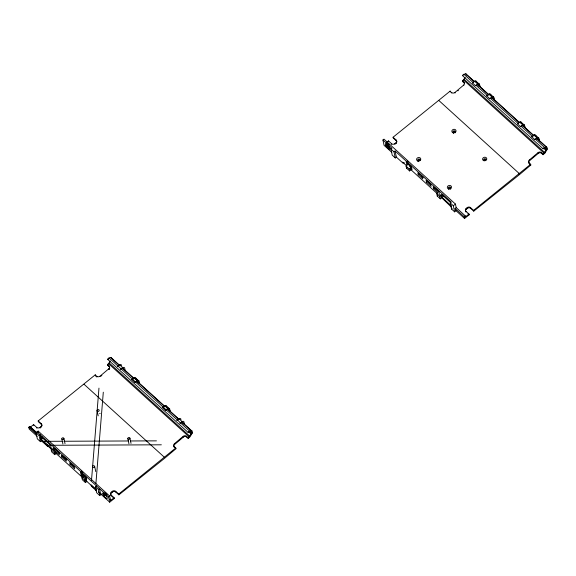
<?xml version="1.0" encoding="UTF-8"?>
<svg xmlns="http://www.w3.org/2000/svg" width="576" height="576" viewBox="0 0 576 576"><rect width="100%" height="100%" fill="white"/><g stroke="black" fill="none" stroke-linecap="round" stroke-linejoin="round"><path stroke-width="0.86" d="M91.49 480.42L98.964 388.13M95.911 483.48L103.298 392.191M95.89 488.326L95.746 490.118L95.472 488.851L91.13 484.898L91.397 486.166L96.458 490.766M109.721 367.531A2.354 2.002 -16.8 0 0 109.195 366.653L107.654 365.256L107.496 364.493L108.533 363.622A1.411 0.67 -47.7 0 0 109.138 362.909L110.34 360.914M181.915 421.92L191.981 431.064L192.305 432.583A1.411 0.67 -47.7 0 1 192.067 433.44L190.238 436.471A1.411 0.67 -47.7 0 1 189.634 437.184L188.179 438.408L188.014 437.652L189.05 436.774A1.411 0.67 -47.7 0 0 189.655 436.068L190.937 433.944A1.411 0.67 -47.7 0 0 191.174 433.087L190.98 432.173A1.411 0.67 -47.7 0 0 190.404 431.906L188.158 432.49L107.633 359.33A1.411 0.67 -47.7 0 1 109.073 357.977L110.693 357.559A1.886 0.886 -47.7 0 1 111.463 357.912L119.635 365.342M464.551 83.642A2.354 2.002 -16.8 0 0 464.076 82.951L462.542 81.554L462.377 80.791L463.414 79.92A1.411 0.67 -47.7 0 0 464.018 79.207L465.142 77.35M539.05 140.803A2.822 1.332 -47.7 0 0 539.179 139.802L538.855 138.283L535.781 135.49A3.298 1.555 -47.7 0 0 534.442 134.87L531.691 136.75L534.766 139.543A1.411 0.67 -47.7 0 1 535.414 139.19L537.034 138.773A1.886 0.886 -47.7 0 1 537.797 139.126L546.862 147.362L547.186 148.882A1.411 0.67 -47.7 0 1 546.955 149.738L545.126 152.777A1.411 0.67 -47.7 0 1 544.522 153.482L543.06 154.714L542.902 153.95L543.938 153.072A1.411 0.67 -47.7 0 0 544.543 152.366L545.825 150.242A1.411 0.67 -47.7 0 0 546.055 149.386L545.861 148.471A1.411 0.67 -47.7 0 0 545.285 148.205L543.038 148.788L462.521 75.629A1.411 0.67 -47.7 0 1 463.961 74.275L465.581 73.858A1.886 0.886 -47.7 0 1 466.344 74.21L474.278 81.418M41.99 425.887A2.354 1.966 -12 0 0 41.422 424.483L38.347 421.69L38.189 420.934L95.249 374.825L96.948 376.985L96.466 376.546M107.654 365.256L108.115 364.867M96.782 376.222A2.354 2.002 -16.8 0 0 100.066 376.142L108.821 368.762A2.354 2.002 -16.8 0 0 109.03 365.89L107.496 364.493M101.326 375.977L101.873 375.516M396.878 141.977A2.354 1.966 -12 0 0 396.302 140.782L393.235 137.988L393.07 137.232L450.13 91.123L451.778 93.046M462.542 81.554L463.363 80.863M451.663 92.52A2.354 2.002 -16.8 0 0 454.954 92.441L463.702 85.061A2.354 2.002 -16.8 0 0 463.918 82.188L462.377 80.791M457.848 90.893L458.395 90.432M174.37 447.25L174.233 446.587A2.354 2.002 -16.8 0 1 174.442 443.714L183.19 436.334A2.354 2.002 -16.8 0 1 186.48 436.255L188.014 437.652M174.319 447.278A2.354 2.002 -16.8 0 1 174.607 444.478L183.355 437.098A2.354 2.002 -16.8 0 1 186.646 437.011L188.179 438.408M175.766 447.984L175.932 448.74L164.758 458.165L118.872 494.849L118.706 494.086L175.766 447.984L174.233 446.587M529.567 163.908L529.114 162.886A2.354 2.002 -16.8 0 1 529.33 160.013L538.078 152.633A2.354 2.002 -16.8 0 1 541.361 152.554L542.902 153.95M529.272 163.649A2.354 2.002 -16.8 0 1 529.488 160.776L538.236 153.396A2.354 2.002 -16.8 0 1 541.526 153.317L543.06 154.714M530.647 164.282L530.813 165.038L519.638 174.463L473.753 211.147L473.594 210.384L530.647 164.282L529.114 162.886M391.831 152.381L384.062 145.325L382.932 139.997L383.99 139.154L455.443 204.07L456.199 207.619L465.264 215.856L465.48 216.871L469.008 214.056L465.934 211.262A2.354 1.966 -12 0 1 466.157 208.454L467.215 207.612A2.354 1.966 -12 0 1 470.52 207.598L473.594 210.384M37.166 436.277L29.174 429.026L28.8 427.248L29.858 426.406L36.979 432.878M30.262 427.234L33.602 424.598L36.677 427.392L36.835 428.148M386.582 142.416L388.483 140.897L391.558 143.69L391.723 144.446M36.677 427.392A2.354 1.966 -12 0 0 39.974 427.378L41.033 426.528A2.354 1.966 -12 0 0 41.263 423.72L38.189 420.934M391.558 143.69A2.354 1.966 -12 0 0 394.855 143.676L395.914 142.826A2.354 1.966 -12 0 0 396.144 140.026L393.07 137.232M121.622 365.494L121.586 365.299A3.298 1.555 -47.7 0 0 120.247 364.68L117.497 366.559A1.411 0.67 -47.7 0 1 118.138 366.214L118.951 366.005M489.002 94.795L478.483 85.241A1.886 0.886 -47.7 0 0 477.72 84.881L476.1 85.298A1.411 0.67 -47.7 0 0 475.452 85.651L472.378 82.858L475.128 80.978A3.298 1.555 -47.7 0 1 476.467 81.598L479.542 84.391L479.866 85.91A2.822 1.332 -47.7 0 1 479.808 86.681M41.825 440.539L40.421 441.662L37.346 438.869L36.05 432.785L38.167 431.093L109.627 496.008L110.657 500.414L114.12 497.758L111.053 494.964A2.354 1.966 -12 0 1 111.276 492.156L112.334 491.306A2.354 1.966 -12 0 1 115.632 491.299L118.706 494.086M395.302 157.961L394.013 151.87L395.071 151.027L396.36 157.111L395.302 157.961L392.227 155.167L390.938 149.083L391.997 148.234L382.932 139.997M124.855 370.613A2.822 1.332 -47.7 0 0 124.985 369.612L124.661 368.093A3.298 1.555 -47.7 0 0 123.314 367.474L120.571 369.353A1.411 0.67 -47.7 0 1 121.212 369L122.832 368.582A1.886 0.886 -47.7 0 1 123.602 368.935L123.725 369.511M475.452 85.651L478.202 83.772A3.298 1.555 -47.7 0 1 479.542 84.391M40.421 441.662L39.125 435.571L40.183 434.729L41.479 440.813L47.801 446.558L47.534 445.291L43.186 441.338L46.778 441.324M41.306 439.43L40.637 436.262L50.623 445.334L51.3 448.51L41.306 439.43C43.769 437.76 41.854 439.272 42.005 436.874M138.074 382.774L137.894 381.924A1.886 0.886 -47.7 0 0 137.124 381.571L135.504 381.989A1.411 0.67 -47.7 0 0 134.863 382.334L131.789 379.548L134.532 377.669A3.298 1.555 -47.7 0 1 135.878 378.281L138.953 381.074L139.27 382.594A2.822 1.332 -47.7 0 1 139.097 383.71M518.702 121.781L492.775 98.222A1.886 0.886 -47.7 0 0 492.005 97.87L490.392 98.287A1.411 0.67 -47.7 0 0 489.744 98.633L486.67 95.846L489.42 93.967A3.298 1.555 -47.7 0 1 490.759 94.586L493.834 97.373L494.158 98.892A2.822 1.332 -47.7 0 1 494.028 99.893M134.863 382.334L137.606 380.455A3.298 1.555 -47.7 0 1 138.953 381.074M489.744 98.633L492.494 96.761A3.298 1.555 -47.7 0 1 493.834 97.373M411.3 169.582L409.594 170.942L406.519 168.149L406.087 166.126L407.902 164.153L407.549 162.504M56.815 452.959L54.713 454.644L51.638 451.85L51.206 449.82L52.265 448.978L55.339 451.771L55.606 453.038M53.669 449.741L53.237 447.71L58.925 452.88L59.35 454.903L53.669 449.741L54.727 448.891L59.782 453.485M406.519 168.149L407.354 167.486M54.713 454.644L54.281 452.614L55.339 451.771M409.594 170.942L409.162 168.912L410.22 168.07L412.063 169.747L411.365 166.45L406.138 161.698L406.843 164.995M61.783 457.013L61.38 455.112L65.988 459.295L66.391 461.203L61.783 457.013L62.842 456.163M418.205 174.708L417.802 172.807L422.41 176.99L422.813 178.898L418.205 174.708L419.263 173.858M70.085 464.551L69.674 462.65L74.29 466.841L74.693 468.742L70.085 464.551L71.143 463.709L74.434 466.697M426.499 182.246L426.096 180.346L430.711 184.536L431.114 186.437L426.499 182.246L427.558 181.397M441.994 197.532L440.33 198.864L437.256 196.07L436.687 193.414L437.746 192.564L433.598 188.798L434.657 187.949L439.078 191.966M168.746 410.414L168.624 409.846A1.886 0.886 -47.7 0 0 167.861 409.493L166.241 409.91A1.411 0.67 -47.7 0 0 165.593 410.256L162.518 407.47L165.269 405.59A3.298 1.555 -47.7 0 1 166.608 406.21L169.682 408.996L170.006 410.515A2.822 1.332 -47.7 0 1 169.877 411.516M534.024 135.698L523.505 126.144A1.886 0.886 -47.7 0 0 522.742 125.791L521.122 126.209A1.411 0.67 -47.7 0 0 520.474 126.562L517.406 123.768L520.15 121.889A3.298 1.555 -47.7 0 1 521.496 122.508L524.563 125.294L524.887 126.814A2.822 1.332 -47.7 0 1 524.837 127.591M81.151 475.222L80.453 471.931L85.68 476.676L86.378 479.974L81.151 475.222L82.21 474.379L81.864 472.73M165.593 410.256L168.343 408.384A3.298 1.555 -47.7 0 1 169.682 408.996M520.474 126.562L523.224 124.682A3.298 1.555 -47.7 0 1 524.563 125.294M86.846 481.442L85.442 482.566L82.368 479.772L81.943 477.749L83.002 476.899L83.102 477.374M437.256 196.07L437.825 195.617M440.33 198.864L439.762 196.2L440.82 195.358L439.286 193.961L438.854 191.93L433.166 186.768L433.598 188.798M85.442 482.566L85.01 480.535L86.069 479.693L86.342 480.96M451.462 205.942L442.138 197.474L443.196 196.632L442.858 195.041M180.979 419.573L180.9 419.191A3.298 1.555 -47.7 0 0 179.561 418.572L176.81 420.451A1.411 0.67 -47.7 0 1 177.458 420.098L178.265 419.89M101.844 493.87L99.734 495.547L96.66 492.761L95.371 486.67L96.43 485.827L96.566 486.49M456.019 210.73L454.615 211.853L451.548 209.059L450.252 202.968L451.31 202.126L395.071 151.027M184.075 424.735A2.822 1.332 -47.7 0 0 184.298 423.504L183.974 421.985A3.298 1.555 -47.7 0 0 182.635 421.366L179.885 423.245A1.411 0.67 -47.7 0 1 180.533 422.892L182.146 422.474A1.886 0.886 -47.7 0 1 182.916 422.827L183.074 423.59M534.766 139.543L537.516 137.664A3.298 1.555 -47.7 0 1 538.855 138.283M99.734 495.547L98.438 489.463L99.497 488.621L100.634 493.942M454.615 211.853L453.326 205.762L455.443 204.07M451.548 209.059L452.21 208.526M469.008 214.056L469.166 214.812L464.58 218.477L455.515 210.24L455.141 208.469L456.199 207.619M111.082 495.59A2.354 1.966 -12 0 1 111.442 492.919L112.5 492.07A2.354 1.966 -12 0 1 115.798 492.055L118.872 494.849M465.538 211.025A2.354 1.966 -12 0 1 466.322 209.218L467.381 208.368A2.354 1.966 -12 0 1 470.678 208.354L473.753 211.147M114.12 497.758L114.286 498.514L109.699 502.178L108.569 496.858L109.627 496.008M464.58 218.477L464.206 216.706L465.264 215.856M30.391 427.162L36.9 433.015M462.521 75.629L463.082 75.485M472.378 82.858A1.411 0.67 -47.7 0 1 473.026 82.512L473.731 82.325M486.67 95.846A1.411 0.67 -47.7 0 1 487.318 95.494L488.124 95.285M517.406 123.768A1.411 0.67 -47.7 0 1 518.047 123.415L518.76 123.235M531.691 136.75A1.411 0.67 -47.7 0 1 532.339 136.397L533.045 136.217M543.038 148.788A1.411 0.67 -47.7 0 1 544.478 147.427L546.098 147.01A1.886 0.886 -47.7 0 1 546.862 147.362M107.633 359.33L108.619 359.078M133.344 378.958L132.43 379.195A1.411 0.67 -47.7 0 0 131.789 379.548M164.484 406.778L163.166 407.117A1.411 0.67 -47.7 0 0 162.518 407.47M188.158 432.49A1.411 0.67 -47.7 0 1 189.598 431.129L191.218 430.711A1.886 0.886 -47.7 0 1 191.981 431.064M396.36 157.111L402.682 162.857L404.438 162.85M48.578 441.317L62.064 441.259M63.864 441.252L128.585 440.978M130.385 440.971L156.449 440.863M47.534 445.291L51.113 445.277M52.906 445.27L161.352 444.809M475.128 80.978L478.202 83.772M489.42 93.967L492.494 96.761M520.15 121.889L523.224 124.682M534.442 134.87L537.516 137.664M474.538 81.13L477.612 83.923M478.901 85.039L479.866 85.91M488.83 94.118L491.904 96.912M493.387 98.194L494.158 98.892M519.566 122.04L522.634 124.834M523.159 125.244L523.93 125.942M524.311 126.295L524.887 126.814M533.851 135.022L536.926 137.815M538.603 139.277L539.179 139.802M465.581 73.858L474.077 81.576M477.72 84.881L488.232 94.442M492.005 97.87L519.091 122.472M522.742 125.791L533.261 135.346M537.034 138.773L546.098 147.01M546.624 148.37L547.186 148.882M463.961 74.275L473.026 82.512M476.1 85.298L487.318 95.494M490.392 98.287L518.047 123.415M521.122 126.209L532.339 136.397M535.414 139.19L544.478 147.427M545.256 148.19L546.955 149.738M544.795 148.241L546.055 149.386M543.931 148.529L545.825 150.242M544.558 152.258L545.126 152.777M464.018 79.207L544.543 152.366M543.953 152.964L544.522 153.482M463.414 79.92L543.938 153.072M529.661 163.994L530.143 164.434M530.237 164.52L530.813 165.038M438.934 100.57L519.451 173.729M519.077 173.952L519.638 174.463M467.935 213.696L469.166 214.812M407.196 160.855L408.506 162.043M421.898 176.256L423.216 177.451M428.875 182.599L430.855 184.392M450.785 202.774L441.468 194.306L442.138 197.474M407.902 164.153L411.278 167.22M390.938 149.083L394.013 151.87M450.252 202.968L453.326 205.762M386.734 145.332L390.427 148.687M409.558 166.061L411.53 167.861M455.141 208.469L464.206 216.706M406.757 165.946L402.523 162.094L402.682 162.857M436.831 193.27L410.494 169.337L410.22 168.07M436.687 193.414L439.762 196.2M451.339 207.065L441.223 197.258L440.82 195.358M406.087 166.126L409.162 168.912M134.532 377.669L137.606 380.455M165.269 405.59L168.343 408.384M119.657 364.831L122.731 367.625M133.949 377.82L137.023 380.614M138.506 381.895L139.27 382.594M164.678 405.742L167.753 408.535M169.236 409.817L170.006 410.515M178.97 418.723L182.045 421.517M122.782 368.194L134.107 378.482M136.627 380.772L164.93 406.49M167.854 409.147L178.769 419.062M110.693 357.559L119.498 365.558M122.018 367.841L133.97 378.706M136.483 380.988L164.167 406.138M167.09 408.794L178.632 419.285M181.778 422.143L191.218 430.711M191.045 431.438L192.305 432.583M109.073 357.977L189.598 431.129M190.814 432.295L192.067 433.44M189.914 431.942L191.174 433.087M188.424 431.654L190.937 433.944M109.138 362.909L189.655 436.068M108.533 363.622L189.05 436.774M95.695 375.847L95.249 374.825M95.89 376.02L96.372 376.459M175.356 448.222L175.932 448.74M84.046 384.271L164.57 457.43M114.286 498.514L111.211 495.72L111.053 494.964M81.511 471.082L82.814 472.27M108.569 496.858L37.109 431.935L37.253 432.605M63.504 456.768L66.794 459.756M82.39 474.35L86.35 477.943M104.162 494.129L106.798 496.526M109.764 499.212L110.945 500.292M82.21 474.379L86.134 477.936M32.609 429.516L30.017 427.162L29.858 426.406M34.546 431.28L36.49 433.044M81.418 473.861L86.71 478.67M103.918 494.302L105.242 495.504A3.535 1.001 51.4 0 1 103.738 492.811M36.05 432.785L39.125 435.571M95.371 486.67L98.438 489.463M28.8 427.248L36.569 434.311M40.493 439.301L51.804 449.582M55.03 452.513L82.411 477.389M84.802 479.563L96.386 490.09M98.388 491.904L109.699 502.178M51.206 449.82L54.281 452.614M81.943 477.749L85.01 480.535M541.361 152.554L541.526 153.317M537.797 139.126L537.919 139.694M535.781 135.49L535.867 135.871M538.078 152.633L538.236 153.396M523.505 126.144L523.627 126.713M521.496 122.508L521.597 122.983M529.33 160.013L529.488 160.776M492.775 98.222L492.898 98.791M490.759 94.586L490.838 94.961M478.483 85.241L478.663 86.09M476.467 81.598L476.568 82.073M466.344 74.21L466.524 75.06M463.918 82.188L464.076 82.951M463.702 85.061L463.802 85.536M454.954 92.441L455.076 93.01M450.13 91.123L450.288 91.886M470.52 207.598L470.678 208.354M467.215 207.612L467.381 208.368M466.157 208.454L466.322 209.218M465.934 211.262L466.092 212.018M396.144 140.026L396.302 140.782M395.914 142.826L396.079 143.59M394.855 143.676L395.021 144.432M388.483 140.897L388.649 141.66M186.48 436.255L186.638 437.018M183.19 436.334L183.355 437.098M166.608 406.21L166.687 406.584M174.442 443.714L174.607 444.478M135.878 378.281L135.979 378.756M129.924 438.206A1.058 0.886 -12 0 1 128.484 439.243A1.058 0.886 -12 0 1 128.232 437.731A1.058 0.886 -12 0 1 129.924 438.206L131.026 443.383M111.463 357.912L111.6 358.574M127.836 438.581L128.938 443.758M109.03 365.89L109.195 366.653M108.821 368.762L108.979 369.526M100.073 376.142L100.174 376.618M115.632 491.299L115.798 492.055M97.106 410.659L98.201 415.836M112.334 491.306L112.5 492.07M111.276 492.156L111.442 492.919M94.644 466.409A1.058 0.886 -12 0 1 93.204 467.446A1.058 0.886 -12 0 1 92.959 465.934A1.058 0.886 -12 0 1 94.644 466.409L95.746 471.578M63.914 438.487A1.058 0.886 -12 0 1 62.474 439.524A1.058 0.886 -12 0 1 62.222 438.012A1.058 0.886 -12 0 1 63.914 438.487L65.016 443.657M61.826 438.862L62.928 444.031M52.265 448.978L52.38 449.532M41.263 423.72L41.422 424.483M41.033 426.528L41.198 427.291M43.186 441.338L43.452 442.613M39.974 427.378L40.14 428.134M38.167 431.093L38.47 432.511M33.602 424.598L33.761 425.362M390.305 148.32A3.535 1.001 51.4 0 1 386.446 143.669M387.281 142.934A3.535 1.001 51.4 0 1 389.405 144.857M465.847 211.745A2.354 1.966 -12 0 1 465.739 211.579M396.619 142.97A2.354 1.966 -12 0 1 396.504 143.15M483.948 160.625A1.058 0.886 -12 0 1 485.856 159.948M453.614 133.344A1.058 0.886 -12 0 1 453.37 132.206A1.058 0.886 -12 0 1 454.687 131.76A1.058 0.886 -12 0 1 455.285 132.782M418.421 161.59A1.058 0.886 -12 0 1 418.342 160.142A1.058 0.886 -12 0 1 419.983 160.445M448.819 189.238A1.058 0.886 -12 0 1 449.431 187.891A1.058 0.886 -12 0 1 450.778 188.633M450.706 188.993A1.058 0.886 -12 0 1 450.554 189.23M99.619 413.431A3.413 2.851 -12 0 1 100.231 413.474M109.728 368.316A2.354 2.002 -16.8 0 1 109.022 369.482M105.019 492.502A3.535 1.001 51.4 0 1 106.963 494.46M448.625 188.906A2.117 1.771 -12 0 0 451.483 186.818A2.117 1.771 -12 0 0 448.099 185.89A2.117 1.771 -12 0 0 448.625 188.906M449.136 188.626A1.058 0.886 -12 0 0 450.569 187.582A1.058 0.886 -12 0 0 448.87 187.121A1.058 0.886 -12 0 0 449.136 188.626M417.895 160.985A2.117 1.771 -12 0 0 420.754 158.897A2.117 1.771 -12 0 0 417.362 157.968A2.117 1.771 -12 0 0 417.895 160.985M418.406 160.704A1.058 0.886 -12 0 0 419.832 159.66A1.058 0.886 -12 0 0 418.14 159.199A1.058 0.886 -12 0 0 418.406 160.704M483.905 160.711A2.117 1.771 -12 0 0 486.763 158.616A2.117 1.771 -12 0 0 483.372 157.687A2.117 1.771 -12 0 0 483.905 160.711M484.416 160.43A1.058 0.886 -12 0 0 485.842 159.379A1.058 0.886 -12 0 0 484.15 158.918A1.058 0.886 -12 0 0 484.416 160.43M453.168 132.782A2.117 1.771 -12 0 0 456.034 130.694A2.117 1.771 -12 0 0 452.642 129.766A2.117 1.771 -12 0 0 453.168 132.782M453.679 132.502A1.058 0.886 -12 0 0 455.112 131.458A1.058 0.886 -12 0 0 453.413 130.997A1.058 0.886 -12 0 0 453.679 132.502M385.776 145.433A3.535 1.001 51.4 0 0 389.801 149.22A3.535 1.001 51.4 0 0 387.353 144.634A3.535 1.001 51.4 0 0 385.776 145.433M97.754 411.322A1.058 0.886 -12 0 0 99.187 410.285A1.058 0.886 -12 0 0 97.502 409.81A1.058 0.886 -12 0 0 97.754 411.322M103.111 494.741A3.535 1.001 51.4 0 0 107.136 498.542A3.535 1.001 51.4 0 0 104.71 493.963A3.535 1.001 51.4 0 0 103.111 494.741"/></g></svg>
